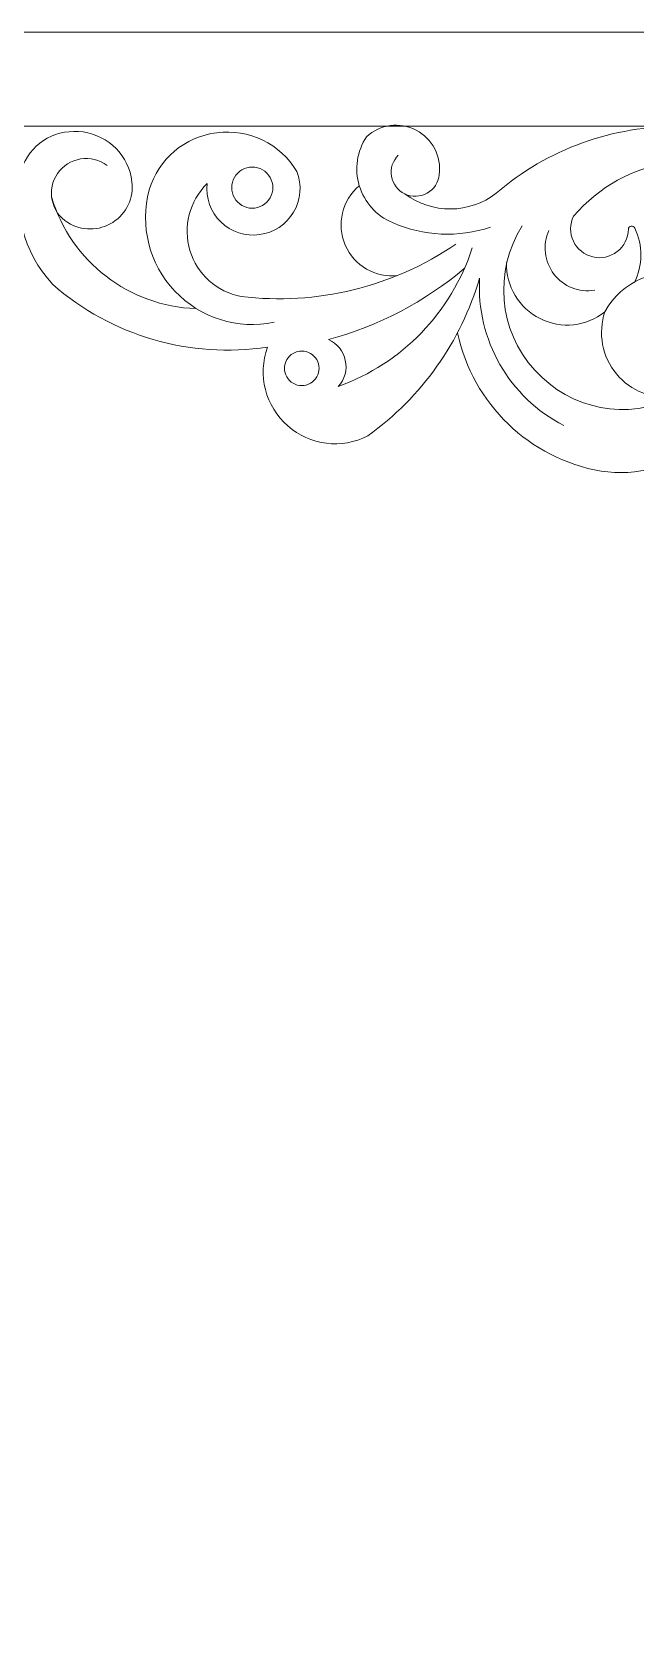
# Model space of a CAD drawing. Header units: millimetres. Extents: x 6286 to 6693, y 3475 to 3675.
# Drawn here: x 6351.3 to 6393.6, y 3561.9 to 3674.8 of the extents above; entities that cross this region are included whole.
import ezdxf

# ---------------------------------------------------------------- set-up
doc = ezdxf.new("R2010")
doc.units = ezdxf.units.MM
doc.header["$MEASUREMENT"] = 0
doc.layers.add('SITARA ALL', color=18, linetype='Continuous', true_color=0x000000)

msp = doc.modelspace()

# ---------------------------------------------------------------- linework, layer by layer
at = {"layer": 'SITARA ALL', "lineweight": 9}
for points, knots in [([(6288.49, 3481.39), (6288.49, 3481.39), (6286.2, 3481.39), (6286.2, 3481.39), (6286.2, 3481.39), (6286.2, 3474.8), (6286.2, 3474.8), (6286.2, 3474.8), (6477.48, 3474.8), (6477.48, 3474.8), (6477.48, 3474.8), (6477.48, 3674.8), (6477.48, 3674.8), (6477.48, 3674.8), (6350.37, 3674.8), (6350.37, 3674.8), (6350.37, 3674.8), (6350.37, 3668.22), (6350.37, 3668.22), (6350.37, 3668.22), (6419.62, 3668.22), (6419.62, 3668.22)], [0, 0, 0, 0, 0.125, 0.125, 0.125, 0.25, 0.25, 0.25, 0.375, 0.375, 0.375, 0.5, 0.5, 0.5, 0.625, 0.625, 0.625, 0.75, 0.75, 0.75, 1, 1, 1, 1]), ([(6376.95, 3666.2), (6376.56, 3665.81), (6376.38, 3665.26), (6376.48, 3664.72), (6376.57, 3664.18), (6376.91, 3663.72), (6377.41, 3663.48), (6377.9, 3663.25), (6378.48, 3663.27), (6378.96, 3663.53), (6379.44, 3663.8), (6379.76, 3664.28), (6379.81, 3664.83), (6379.99, 3666.11), (6379.34, 3667.35), (6378.19, 3667.95), (6377.05, 3668.54), (6375.67, 3668.37), (6374.73, 3667.49), (6374.05, 3666.48), (6373.87, 3665.22), (6374.22, 3664.05), (6374.57, 3662.89), (6375.42, 3661.94), (6376.55, 3661.47), (6378.71, 3660.52), (6381.16, 3660.4), (6383.4, 3661.15)], [0, 0, 0, 0, 0.1, 0.1, 0.1, 0.2, 0.2, 0.2, 0.3, 0.3, 0.3, 0.4, 0.4, 0.4, 0.5, 0.5, 0.5, 0.6, 0.6, 0.6, 0.7, 0.7, 0.7, 0.8, 0.8, 0.8, 1, 1, 1, 1]), ([(6356.56, 3665.47), (6356.03, 3665.87), (6355.36, 3666.04), (6354.7, 3665.93), (6354.05, 3665.83), (6353.47, 3665.46), (6353.09, 3664.92), (6352.71, 3664.37), (6352.57, 3663.69), (6352.71, 3663.04), (6352.84, 3662.39), (6353.23, 3661.83), (6353.8, 3661.47), (6354.77, 3660.87), (6356, 3660.88), (6356.96, 3661.49), (6357.92, 3662.11), (6358.44, 3663.21), (6358.3, 3664.34), (6358.08, 3666.14), (6356.68, 3667.56), (6354.89, 3667.82), (6353.09, 3668.07), (6351.38, 3667.16), (6350.67, 3665.5), (6349.88, 3662.54), (6350.67, 3659.39), (6352.75, 3657.14), (6356.88, 3653.54), (6362.37, 3651.93), (6367.79, 3652.75), (6367.08, 3650.8), (6367.64, 3648.61), (6369.21, 3647.24), (6370.77, 3645.87), (6372.98, 3645.59), (6374.82, 3646.55), (6378.59, 3649.25), (6381.34, 3653.14), (6382.64, 3657.58), (6382.4, 3653.28), (6384.71, 3649.23), (6388.55, 3647.26)], [0, 0, 0, 0, 0.066667, 0.066667, 0.066667, 0.133333, 0.133333, 0.133333, 0.2, 0.2, 0.2, 0.266667, 0.266667, 0.266667, 0.333333, 0.333333, 0.333333, 0.4, 0.4, 0.4, 0.466667, 0.466667, 0.466667, 0.533333, 0.533333, 0.533333, 0.6, 0.6, 0.6, 0.666667, 0.666667, 0.666667, 0.733333, 0.733333, 0.733333, 0.8, 0.8, 0.8, 0.866667, 0.866667, 0.866667, 1, 1, 1, 1]), ([(6380.97, 3659.96), (6376.57, 3656.97), (6371.23, 3655.66), (6365.95, 3656.3), (6364.24, 3656.62), (6362.86, 3657.86), (6362.36, 3659.52), (6361.86, 3661.18), (6362.33, 3662.99), (6363.56, 3664.21), (6363.45, 3663.21), (6363.81, 3662.22), (6364.53, 3661.52), (6365.25, 3660.82), (6366.24, 3660.49), (6367.24, 3660.63), (6368.23, 3660.76), (6369.11, 3661.34), (6369.62, 3662.2), (6370.13, 3663.07), (6370.22, 3664.11), (6369.85, 3665.05), (6368.69, 3666.99), (6366.49, 3668.06), (6364.24, 3667.77), (6362, 3667.49), (6360.15, 3665.93), (6359.51, 3663.76), (6358.83, 3661.25), (6359.51, 3658.57), (6361.3, 3656.68), (6363.09, 3654.79), (6365.7, 3653.96), (6368.25, 3654.5)], [0, 0, 0, 0, 0.083333, 0.083333, 0.083333, 0.166667, 0.166667, 0.166667, 0.25, 0.25, 0.25, 0.333333, 0.333333, 0.333333, 0.416667, 0.416667, 0.416667, 0.5, 0.5, 0.5, 0.583333, 0.583333, 0.583333, 0.666667, 0.666667, 0.666667, 0.75, 0.75, 0.75, 0.833333, 0.833333, 0.833333, 1, 1, 1, 1]), ([(6377.41, 3663.48), (6379.31, 3662.06), (6381.93, 3662.08), (6383.81, 3663.53), (6387.39, 3666.63), (6392, 3668.29), (6396.73, 3668.19), (6399.34, 3668.17), (6401.92, 3667.66), (6404.34, 3666.68), (6406.17, 3666.21), (6408.1, 3666.3), (6409.88, 3666.93), (6410.38, 3667.05), (6410.9, 3666.83), (6411.17, 3666.39), (6411.44, 3665.94), (6411.39, 3665.37), (6411.06, 3664.97), (6412.18, 3665.74), (6413.52, 3666.12), (6414.88, 3666.06)], [0, 0, 0, 0, 0.125, 0.125, 0.125, 0.25, 0.25, 0.25, 0.375, 0.375, 0.375, 0.5, 0.5, 0.5, 0.625, 0.625, 0.625, 0.75, 0.75, 0.75, 1, 1, 1, 1]), ([(6397.4, 3657.75), (6396.44, 3659.51), (6396.71, 3661.7), (6398.08, 3663.17), (6399.45, 3664.64), (6401.66, 3665.04), (6403.49, 3664.2), (6398.81, 3667.05), (6392.77, 3666.09), (6389.22, 3661.92), (6388.95, 3661.37), (6388.95, 3660.73), (6389.21, 3660.17), (6389.48, 3659.62), (6389.97, 3659.22), (6390.57, 3659.07), (6391.16, 3658.93), (6391.79, 3659.07), (6392.28, 3659.45), (6392.76, 3659.82), (6393.05, 3660.39), (6393.06, 3661.01), (6393.06, 3661.12), (6393.14, 3661.21), (6393.25, 3661.23), (6393.35, 3661.25), (6393.46, 3661.19), (6393.51, 3661.09), (6394.08, 3659.88), (6394.07, 3658.47), (6393.48, 3657.27)], [0, 0, 0, 0, 0.090909, 0.090909, 0.090909, 0.181818, 0.181818, 0.181818, 0.272727, 0.272727, 0.272727, 0.363636, 0.363636, 0.363636, 0.454545, 0.454545, 0.454545, 0.545455, 0.545455, 0.545455, 0.636364, 0.636364, 0.636364, 0.727273, 0.727273, 0.727273, 0.818182, 0.818182, 0.818182, 1, 1, 1, 1]), ([(6366.72, 3662.48), (6366.21, 3662.48), (6365.73, 3662.76), (6365.48, 3663.2), (6365.22, 3663.65), (6365.22, 3664.2), (6365.48, 3664.64), (6365.73, 3665.09), (6366.21, 3665.36), (6366.72, 3665.36), (6367.24, 3665.36), (6367.71, 3665.09), (6367.97, 3664.64), (6368.23, 3664.2), (6368.23, 3663.65), (6367.97, 3663.2), (6367.71, 3662.76), (6367.24, 3662.48), (6366.72, 3662.48)], [0, 0, 0, 0, 0.166667, 0.166667, 0.166667, 0.333333, 0.333333, 0.333333, 0.5, 0.5, 0.5, 0.666667, 0.666667, 0.666667, 0.833333, 0.833333, 0.833333, 1, 1, 1, 1]), ([(6374.22, 3664.05), (6373.01, 3663.04), (6372.61, 3661.34), (6373.24, 3659.89), (6373.87, 3658.45), (6375.34, 3657.58), (6376.91, 3657.78)], [0, 0, 0, 0, 0.333333, 0.333333, 0.333333, 1, 1, 1, 1]), ([(6385.63, 3661.24), (6383.61, 3658.06), (6383.97, 3653.93), (6386.5, 3651.15), (6389.03, 3648.37), (6392.98, 3647.56), (6396.33, 3649.28), (6394.78, 3649.06), (6393.22, 3649.67), (6392.22, 3650.88), (6391.22, 3652.08), (6390.92, 3653.74), (6391.41, 3655.23)], [0, 0, 0, 0, 0.2, 0.2, 0.2, 0.4, 0.4, 0.4, 0.6, 0.6, 0.6, 1, 1, 1, 1]), ([(6384.53, 3658.67), (6384.48, 3657.02), (6385.4, 3655.48), (6386.88, 3654.75), (6388.36, 3654.01), (6390.12, 3654.19), (6391.41, 3655.23), (6392.59, 3657.37), (6395.08, 3658.42), (6397.44, 3657.79), (6399.8, 3657.15), (6401.41, 3654.87), (6401.35, 3652.43), (6402.05, 3654.65), (6403.64, 3656.49), (6405.75, 3657.5), (6407.85, 3658.5), (6410.29, 3658.58), (6412.46, 3657.72), (6409.74, 3659.25), (6406.89, 3660.52), (6403.93, 3661.52)], [0, 0, 0, 0, 0.125, 0.125, 0.125, 0.25, 0.25, 0.25, 0.375, 0.375, 0.375, 0.5, 0.5, 0.5, 0.625, 0.625, 0.625, 0.75, 0.75, 0.75, 1, 1, 1, 1]), ([(6387.5, 3660.93), (6387.04, 3659.92), (6387.18, 3658.75), (6387.85, 3657.87), (6388.52, 3656.99), (6389.61, 3656.56), (6390.7, 3656.74)], [0, 0, 0, 0, 0.333333, 0.333333, 0.333333, 1, 1, 1, 1]), ([(6382.13, 3659.71), (6380.67, 3655.19), (6377.21, 3651.61), (6372.75, 3650), (6373.2, 3650.49), (6373.39, 3651.17), (6373.24, 3651.82), (6373.1, 3652.47), (6372.66, 3653.02), (6372.05, 3653.28), (6375.56, 3654.22), (6378.82, 3655.93), (6381.59, 3658.28)], [0, 0, 0, 0, 0.2, 0.2, 0.2, 0.4, 0.4, 0.4, 0.6, 0.6, 0.6, 1, 1, 1, 1]), ([(6381.1, 3653.76), (6382.15, 3648.78), (6386.13, 3644.94), (6391.15, 3644.07), (6393.64, 3643.69), (6396.18, 3644.38), (6398.12, 3645.98), (6400.07, 3647.58), (6401.24, 3649.91), (6401.35, 3652.43), (6400.99, 3651.06), (6401.36, 3649.6), (6402.33, 3648.57), (6403.3, 3647.54), (6404.72, 3647.07), (6406.11, 3647.35)], [0, 0, 0, 0, 0.166667, 0.166667, 0.166667, 0.333333, 0.333333, 0.333333, 0.5, 0.5, 0.5, 0.666667, 0.666667, 0.666667, 1, 1, 1, 1]), ([(6370.19, 3650.06), (6369.76, 3650.06), (6369.36, 3650.29), (6369.14, 3650.67), (6368.92, 3651.04), (6368.92, 3651.5), (6369.14, 3651.88), (6369.36, 3652.25), (6369.76, 3652.48), (6370.19, 3652.48), (6370.62, 3652.48), (6371.02, 3652.25), (6371.24, 3651.88), (6371.45, 3651.5), (6371.45, 3651.04), (6371.24, 3650.67), (6371.02, 3650.29), (6370.62, 3650.06), (6370.19, 3650.06)], [0, 0, 0, 0, 0.166667, 0.166667, 0.166667, 0.333333, 0.333333, 0.333333, 0.5, 0.5, 0.5, 0.666667, 0.666667, 0.666667, 0.833333, 0.833333, 0.833333, 1, 1, 1, 1])]:
    msp.add_open_spline(points, degree=3, knots=knots, dxfattribs=at)
msp.add_open_spline([(6352.68, 3663.23), (6354.03, 3658.74), (6358.1, 3655.61), (6362.79, 3655.45)], degree=3, dxfattribs=at)

doc.saveas('drawing.dxf')
